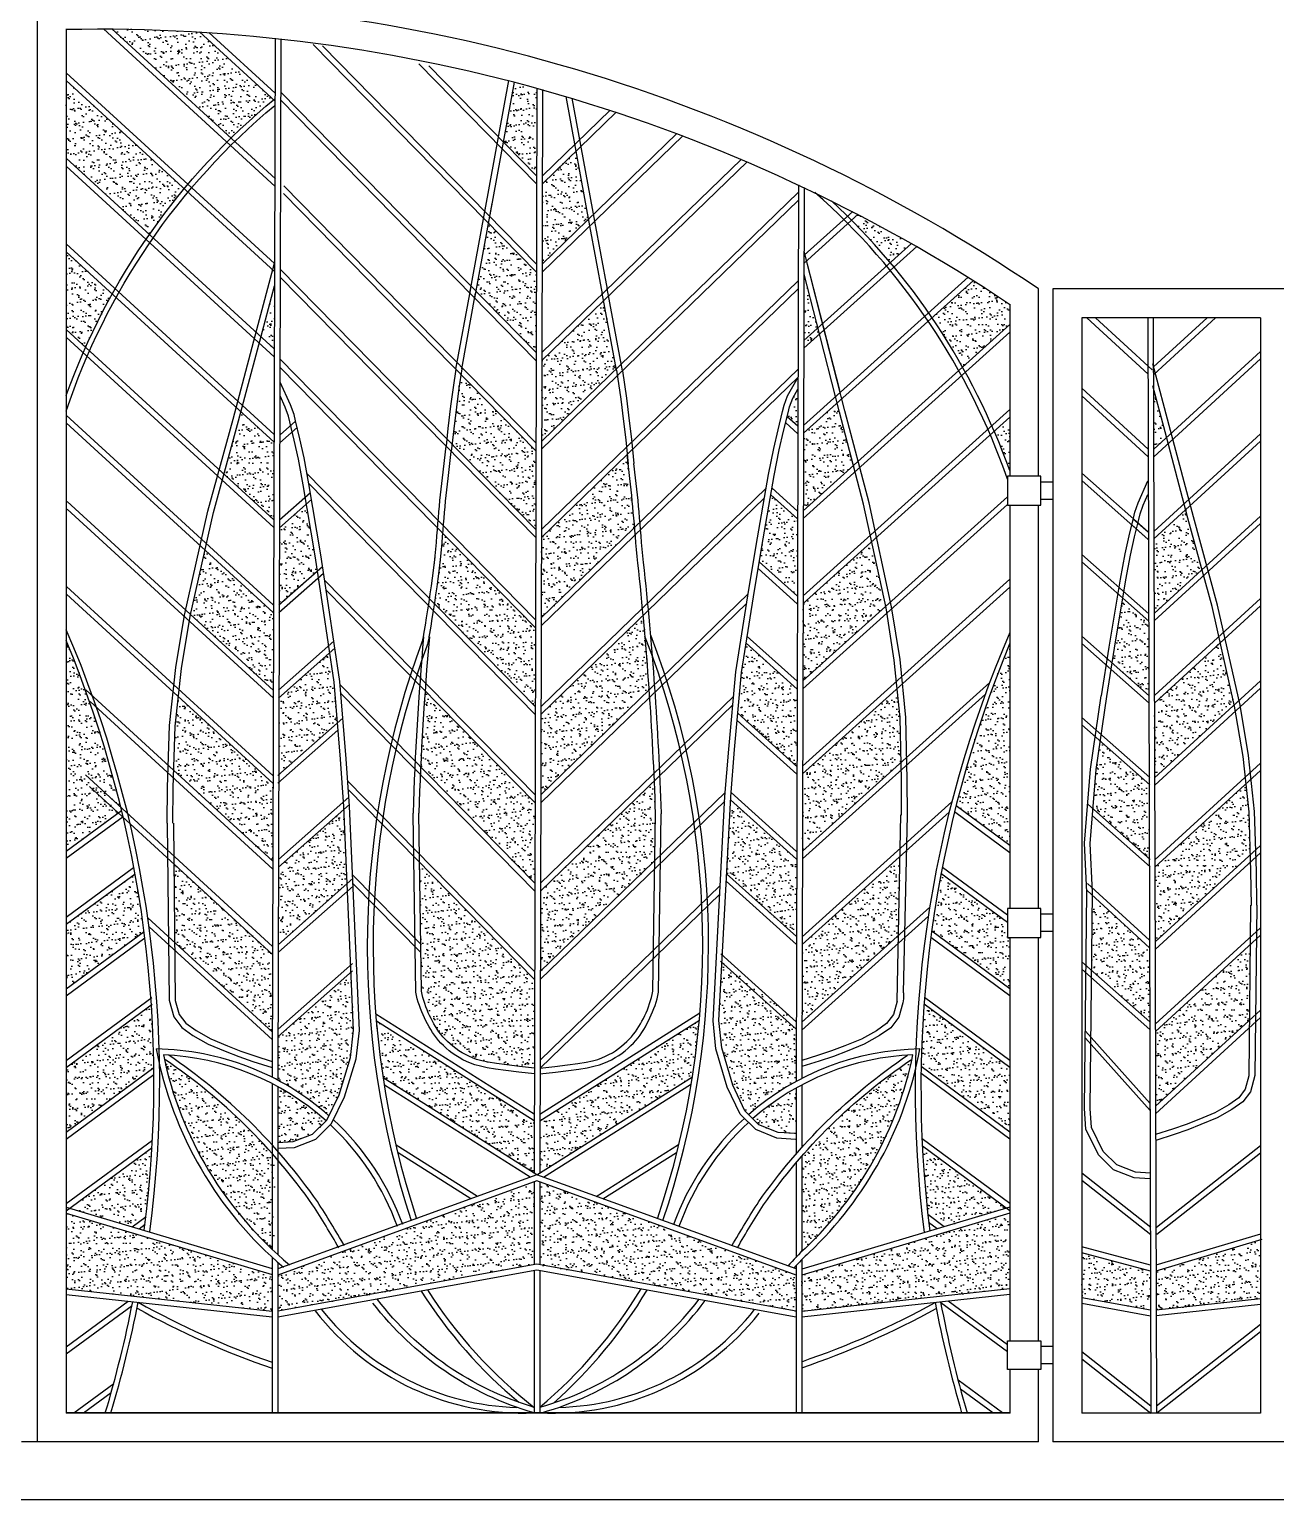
# Model space of a CAD drawing. Extents: x -6708 to 51378, y -17661 to 34250.
# Drawn here: x 29609 to 31770, y -11623 to -9072 of the extents above; entities that cross this region are included whole.
import ezdxf

# ---------------------------------------------------------------- set-up
doc = ezdxf.new("R2010")
doc.units = 0
doc.header["$LTSCALE"] = 5
doc.header["$MEASUREMENT"] = 0
for name, color, linetype in [('0-BCA', 33, 'CONTINUOUS'), ('0-T_BLOCK', 7, 'CONTINUOUS'), ('0-TEXT', 7, 'CONTINUOUS'), ('4', 1, 'CONTINUOUS'), ('5', 5, 'CONTINUOUS')]:
    doc.layers.add(name, color=color, linetype=linetype)
pattern_1 = [(37.5, (0, -7085.172), (-0.6299336, 19.268238), [0, -15.2, 0, -17, 0, -16.25]), (7.5, (0, -7085.172), (17.697767, 28.22146), [0, -8.2, 0, -13.7, 0, -5.25]), (327.5, (-12.3, -7085.172), (31.141419, 0.0565905), [0, -5, 0, -18, 0, -23.5]), (317.5, (-12.3, -7085.172), (30.061266, 8.776756), [0, -2.5, 0, -11.8, 0, -13.5])]

msp = doc.modelspace()

# ---------------------------------------------------------------- hatches: boundary and pattern name
at = {"layer": '0-TEXT'}
h = msp.add_hatch(dxfattribs=at)
h.set_pattern_fill('AR-SAND', color=11, scale=10, style=0)
h.set_pattern_definition(pattern_1)
h.paths.add_polyline_path([(29903.8, -9076.7, 0.013348), (29751.9, -9071.6), (29958.3, -9260.9, -0.021033), (30032.1, -9194.4)])
h = msp.add_hatch(dxfattribs=at)
h.set_pattern_fill('AR-SAND', color=11, scale=10, style=0)
h.set_pattern_definition(pattern_1)
h.paths.add_polyline_path([(29816.8, -9428, -0.021152), (29877.4, -9348.7), (29672.7, -9160.9), (29672.7, -9295.8)])
h = msp.add_hatch(dxfattribs=at)
h.set_pattern_fill('AR-SAND', color=11, scale=10, style=0)
h.set_pattern_definition(pattern_1)
h.paths.add_polyline_path([(30488.7, -9174, 0.003531), (30449.9, -9163.6), (30430.8, -9267.5), (30488.3, -9326.1)])
h = msp.add_hatch(dxfattribs=at)
h.set_pattern_fill('AR-SAND', color=11, scale=10, style=0)
h.set_pattern_definition(pattern_1)
h.paths.add_polyline_path([(30556.8, -9283.1), (30498.2, -9340), (30497.8, -9479.6), (30578.6, -9401.3)])
h = msp.add_hatch(dxfattribs=at)
h.set_pattern_fill('AR-SAND', color=11, scale=10, style=0)
h.set_pattern_definition(pattern_1)
h.paths.add_polyline_path([(30404.8, -9408.9), (30383.2, -9526.4), (30487.5, -9632.8), (30487.9, -9493.7)])
h = msp.add_hatch(dxfattribs=at)
h.set_pattern_fill('AR-SAND', color=11, scale=10, style=0)
h.set_pattern_definition(pattern_1)
h.paths.add_polyline_path([(31101.6, -9476.7), (31138.5, -9443.5, 0.009265), (31045.9, -9393.1), (31034.6, -9403.3, -0.021067)])
h = msp.add_hatch(dxfattribs=at)
h.set_pattern_fill('AR-SAND', color=11, scale=10, style=0)
h.set_pattern_definition(pattern_1)
h.paths.add_polyline_path([(29752.4, -9531), (29672.7, -9457.9), (29672.7, -9592.8), (29706.2, -9623.6, -0.021915)])
h = msp.add_hatch(dxfattribs=at)
h.set_pattern_fill('AR-SAND', color=11, scale=10, style=0)
h.set_pattern_definition(pattern_1)
h.paths.add_polyline_path([(31173.9, -9572.4, -0.021411), (31227.1, -9658.3), (31309.2, -9584.4), (31309.2, -9548.7, 0.00664), (31245.7, -9507.7)])
h = msp.add_hatch(dxfattribs=at)
h.set_pattern_fill('AR-SAND', color=11, scale=10, style=0)
h.set_pattern_definition(pattern_1)
h.paths.add_polyline_path([(30033.8, -9517.1), (30012.8, -9595.6), (30010.2, -9605.4), (30033.4, -9626.7)])
h = msp.add_hatch(dxfattribs=at)
h.set_pattern_fill('AR-SAND', color=11, scale=10, style=0)
h.set_pattern_definition(pattern_1)
h.paths.add_polyline_path([(30951.6, -9622.4), (30978.8, -9601), (30956.7, -9515.1), (30951.9, -9518.9)])
h = msp.add_hatch(dxfattribs=at)
h.set_pattern_fill('AR-SAND', color=11, scale=10, style=0)
h.set_pattern_definition(pattern_1)
h.paths.add_polyline_path([(30626.3, -9661.1), (30604.6, -9542.9), (30497.4, -9646.8), (30497.1, -9786.4)])
h = msp.add_hatch(dxfattribs=at)
h.set_pattern_fill('AR-SAND', color=11, scale=10, style=0)
h.set_pattern_definition(pattern_1)
h.paths.add_polyline_path([(30356.7, -9670.5), (30353, -9690.6), (30352, -9697.4), (30351.1, -9704.7), (30350.3, -9712.4), (30349.6, -9720), (30349, -9727.3), (30348.5, -9733.9), (30348.1, -9739.5), (30347.7, -9743.9), (30347.5, -9747.4), (30347.2, -9750.4), (30346.9, -9753.1), (30346.6, -9755.8), (30346.2, -9759), (30345.7, -9762.8), (30345.1, -9767.8), (30344.2, -9774.1), (30343.3, -9781.6), (30342.2, -9790.2), (30341.9, -9792.1), (30486.8, -9939.8), (30487.1, -9803.5)])
h = msp.add_hatch(dxfattribs=at)
h.set_pattern_fill('AR-SAND', color=11, scale=10, style=0)
h.set_pattern_definition(pattern_1)
h.paths.add_polyline_path([(30941.5, -9696.2), (30932.7, -9712), (30926.9, -9727.3), (30924.5, -9737.5), (30923, -9743.6), (30941.3, -9760.1)])
h = msp.add_hatch(dxfattribs=at)
h.set_pattern_fill('AR-SAND', color=11, scale=10, style=0)
h.set_pattern_definition(pattern_1)
h.paths.add_polyline_path([(31558.1, -9695.1), (31558.4, -9800.5), (31580.7, -9780.1), (31578.2, -9770.6)])
h = msp.add_hatch(dxfattribs=at)
h.set_pattern_fill('AR-SAND', color=11, scale=10, style=0)
h.set_pattern_definition(pattern_1)
h.paths.add_polyline_path([(30033, -9788.3), (29975.7, -9735.8), (29971.5, -9751.3), (29946.2, -9843.7), (30032.6, -9922.9)])
h = msp.add_hatch(dxfattribs=at)
h.set_pattern_fill('AR-SAND', color=11, scale=10, style=0)
h.set_pattern_definition(pattern_1)
h.paths.add_polyline_path([(31037.7, -9828.9), (31013.3, -9736.3), (31009.3, -9720.7), (30951.2, -9773), (30950.8, -9907.2)])
h = msp.add_hatch(dxfattribs=at)
h.set_pattern_fill('AR-SAND', color=11, scale=10, style=0)
h.set_pattern_definition(pattern_1)
h.paths.add_polyline_path([(31309.2, -9838.9), (31309.2, -9745.1), (31282, -9769.6, -0.015758)])
h = msp.add_hatch(dxfattribs=at)
h.set_pattern_fill('AR-SAND', color=11, scale=10, style=0)
h.set_pattern_definition(pattern_1)
h.paths.add_polyline_path([(30658.2, -9936.3), (30657.8, -9930.5), (30656.9, -9920.3), (30656, -9910.3), (30655.1, -9900.4), (30654.2, -9890.7), (30653.2, -9880.9), (30652.2, -9871.2), (30651.1, -9861.3), (30650, -9851.3), (30645.1, -9809.7), (30496.6, -9953.6), (30496.3, -10093.2)])
h = msp.add_hatch(dxfattribs=at)
h.set_pattern_fill('AR-SAND', color=11, scale=10, style=0)
h.set_pattern_definition(pattern_1)
h.paths.add_polyline_path([(30940.9, -9921.2), (30894.5, -9879.5), (30878.7, -9969.2), (30874.3, -9995.9), (30940.5, -10055.5)])
h = msp.add_hatch(dxfattribs=at)
h.set_pattern_fill('AR-SAND', color=11, scale=10, style=0)
h.set_pattern_definition(pattern_1)
h.paths.add_polyline_path([(30104, -9985.5), (30089, -9895.6), (30042.5, -9936.8), (30042.1, -10070.6), (30108.2, -10012.2)])
h = msp.add_hatch(dxfattribs=at)
h.set_pattern_fill('AR-SAND', color=11, scale=10, style=0)
h.set_pattern_definition(pattern_1)
h.paths.add_polyline_path([(31558.8, -9956), (31614, -9905.5), (31617.9, -9920.4), (31642.3, -10009.3), (31559.2, -10085.4)])
h = msp.add_hatch(dxfattribs=at)
h.set_pattern_fill('AR-SAND', color=11, scale=10, style=0)
h.set_pattern_definition(pattern_1)
h.paths.add_polyline_path([(30486, -10246.6), (30486.3, -10110.5), (30325.7, -9946.6), (30325.2, -9951.9), (30324.3, -9963), (30323.3, -9974.6), (30322.1, -9986.6), (30319.3, -10012), (30317.6, -10025.4), (30315.7, -10039.2), (30313.7, -10053.1), (30311.6, -10067.1), (30311.4, -10068.5)])
h = msp.add_hatch(dxfattribs=at)
h.set_pattern_fill('AR-SAND', color=11, scale=10, style=0)
h.set_pattern_definition(pattern_1)
h.paths.add_polyline_path([(31093.6, -10073.1), (31069.5, -9961), (30950.3, -10068.3), (30950, -10202.5)])
h = msp.add_hatch(dxfattribs=at)
h.set_pattern_fill('AR-SAND', color=11, scale=10, style=0)
h.set_pattern_definition(pattern_1)
h.paths.add_polyline_path([(30031.8, -10219.1), (30032.1, -10084.5), (29913.3, -9975.6), (29888.2, -10087.4)])
h = msp.add_hatch(dxfattribs=at)
h.set_pattern_fill('AR-SAND', color=11, scale=10, style=0)
h.set_pattern_definition(pattern_1)
h.paths.add_polyline_path([(31490.5, -10145.7), (31505, -10059.2), (31549.7, -10098.8), (31550.1, -10227.5), (31486.5, -10171.3)])
h = msp.add_hatch(dxfattribs=at)
h.set_pattern_fill('AR-SAND', color=11, scale=10, style=0)
h.set_pattern_definition(pattern_1)
h.paths.add_polyline_path([(30683.5, -10217.9, 0.005592), (30673, -10088.8), (30495.9, -10260.4), (30495.5, -10400)])
h = msp.add_hatch(dxfattribs=at)
h.set_pattern_fill('AR-SAND', color=11, scale=10, style=0)
h.set_pattern_definition(pattern_1)
h.paths.add_polyline_path([(29672.7, -10497.8), (29768.6, -10427.1, 0.03876), (29672.7, -10132.5)])
h = msp.add_hatch(dxfattribs=at)
h.set_pattern_fill('AR-SAND', color=11, scale=10, style=0)
h.set_pattern_definition(pattern_1)
h.paths.add_polyline_path([(30940, -10216.6), (30851.8, -10137.1), (30843.8, -10188), (30837.4, -10258.7), (30939.6, -10350.8)])
h = msp.add_hatch(dxfattribs=at)
h.set_pattern_fill('AR-SAND', color=11, scale=10, style=0)
h.set_pattern_definition(pattern_1)
h.paths.add_polyline_path([(31309.2, -10137.2, 0.036942), (31215.6, -10419.3), (31309.2, -10488.2)])
h = msp.add_hatch(dxfattribs=at)
h.set_pattern_fill('AR-SAND', color=11, scale=10, style=0)
h.set_pattern_definition(pattern_1)
h.paths.add_polyline_path([(31560, -10370.4), (31559.6, -10240.9), (31673.9, -10136.1), (31698.1, -10243.7)])
h = msp.add_hatch(dxfattribs=at)
h.set_pattern_fill('AR-SAND', color=11, scale=10, style=0)
h.set_pattern_definition(pattern_1)
h.paths.add_polyline_path([(30041.6, -10231.3), (30041.2, -10365.1), (30142.7, -10275.3), (30136.9, -10204.6), (30129.4, -10153.6)])
h = msp.add_hatch(dxfattribs=at)
h.set_pattern_fill('AR-SAND', color=11, scale=10, style=0)
h.set_pattern_definition(pattern_1)
h.paths.add_polyline_path([(30485.6, -10414.1), (30294.9, -10219.7, 0.005702), (30287.2, -10351.5), (30485.2, -10553.4)])
h = msp.add_hatch(dxfattribs=at)
h.set_pattern_fill('AR-SAND', color=11, scale=10, style=0)
h.set_pattern_definition(pattern_1)
h.paths.add_polyline_path([(30949.5, -10363.7), (30949.1, -10497.8), (31120.3, -10343.7), (31118.7, -10266.6), (31113.6, -10215.9)])
h = msp.add_hatch(dxfattribs=at)
h.set_pattern_fill('AR-SAND', color=11, scale=10, style=0)
h.set_pattern_definition(pattern_1)
h.paths.add_polyline_path([(29867, -10230), (29861.4, -10280.7), (29859.1, -10357.8), (30030.9, -10515.3), (30031.3, -10380.7)])
h = msp.add_hatch(dxfattribs=at)
h.set_pattern_fill('AR-SAND', color=11, scale=10, style=0)
h.set_pattern_definition(pattern_1)
h.paths.add_polyline_path([(31550.5, -10382), (31550.9, -10510.8), (31453.3, -10424.4), (31458.9, -10356.4), (31466.1, -10307.3)])
h = msp.add_hatch(dxfattribs=at)
h.set_pattern_fill('AR-SAND', color=11, scale=10, style=0)
h.set_pattern_definition(pattern_1)
h.paths.add_polyline_path([(30693.4, -10514.3), (30694.6, -10432, 0.002419), (30692.5, -10376), (30495.1, -10567.2), (30494.7, -10706.8)])
h = msp.add_hatch(dxfattribs=at)
h.set_pattern_fill('AR-SAND', color=11, scale=10, style=0)
h.set_pattern_definition(pattern_1)
h.paths.add_polyline_path([(31718.5, -10380.9), (31723.9, -10429.6), (31726.1, -10503.7), (31560.8, -10655.3), (31560.5, -10525.8)])
h = msp.add_hatch(dxfattribs=at)
h.set_pattern_fill('AR-SAND', color=11, scale=10, style=0)
h.set_pattern_definition(pattern_1)
h.paths.add_polyline_path([(30159.8, -10553.9), (30154.3, -10425.3), (30040.8, -10525.7), (30040.4, -10659.6)])
h = msp.add_hatch(dxfattribs=at)
h.set_pattern_fill('AR-SAND', color=11, scale=10, style=0)
h.set_pattern_definition(pattern_1)
h.paths.add_polyline_path([(30939.2, -10511.9), (30824.5, -10408.6), (30817.8, -10537.1), (30938.8, -10646.1)])
h = msp.add_hatch(dxfattribs=at)
h.set_pattern_fill('AR-SAND', color=11, scale=10, style=0)
h.set_pattern_definition(pattern_1)
h.paths.add_polyline_path([(30948.6, -10659.7), (30948.3, -10794.7), (31115.9, -10643.7), (31118.4, -10506.8)])
h = msp.add_hatch(dxfattribs=at)
h.set_pattern_fill('AR-SAND', color=11, scale=10, style=0)
h.set_pattern_definition(pattern_1)
h.paths.add_polyline_path([(30030.1, -10811.5), (30030.4, -10676.9), (29859.5, -10520.1), (29860.8, -10656.3)])
h = msp.add_hatch(dxfattribs=at)
h.set_pattern_fill('AR-SAND', color=11, scale=10, style=0)
h.set_pattern_definition(pattern_1)
h.paths.add_polyline_path([(30288.5, -10740.7), (30289.6, -10746.2), (30291, -10751.5), (30292.5, -10756.9), (30294.3, -10762.3), (30296.2, -10767.6), (30298.2, -10772.8), (30300.4, -10778), (30302.7, -10783), (30305.2, -10788), (30307.7, -10792.9), (30310.3, -10797.6), (30313, -10802.1), (30315.9, -10806.6), (30318.9, -10811), (30322.2, -10815.3), (30325.8, -10819.6), (30329.6, -10823.8), (30333.8, -10828), (30338.2, -10832.1), (30343, -10836.2), (30348, -10840.1), (30353.4, -10843.9), (30358.9, -10847.4), (30364.8, -10850.7), (30370.8, -10853.7), (30377.2, -10856.5), (30384.3, -10859), (30393.2, -10861.4), (30404.3, -10863.8), (30418.5, -10866.2), (30436.4, -10868.7), (30458.6, -10871.4), (30484.4, -10874.2), (30484.8, -10720.9), (30285.2, -10517.4)])
h = msp.add_hatch(dxfattribs=at)
h.set_pattern_fill('AR-SAND', color=11, scale=10, style=0)
h.set_pattern_definition(pattern_1)
h.paths.add_polyline_path([(29807.6, -10637.2, 0.012683), (29791.9, -10536.9), (29672.7, -10624.7), (29672.7, -10736.6)])
h = msp.add_hatch(dxfattribs=at)
h.set_pattern_fill('AR-SAND', color=11, scale=10, style=0)
h.set_pattern_definition(pattern_1)
h.paths.add_polyline_path([(31309.2, -10646.8), (31305.2, -10646.8), (31305.2, -10621.8), (31189.8, -10536.7, 0.012565), (31173.5, -10636.6), (31309.2, -10736.6)])
h = msp.add_hatch(dxfattribs=at)
h.set_pattern_fill('AR-SAND', color=11, scale=10, style=0)
h.set_pattern_definition(pattern_1)
h.paths.add_polyline_path([(31450.8, -10704.8), (31452.1, -10574.6), (31551.3, -10665.3), (31551.7, -10794)])
h = msp.add_hatch(dxfattribs=at)
h.set_pattern_fill('AR-SAND', color=11, scale=10, style=0)
h.set_pattern_definition(pattern_1)
h.paths.add_polyline_path([(31561.7, -10940.2), (31561.3, -10810.7), (31725.7, -10659.9), (31724.5, -10790.8)])
h = msp.add_hatch(dxfattribs=at)
h.set_pattern_fill('AR-SAND', color=11, scale=10, style=0)
h.set_pattern_definition(pattern_1)
h.paths.add_polyline_path([(30170.9, -10808.6), (30166.5, -10707.5), (30040, -10819.3), (30039.7, -10895.3, -0.058666), (30128.2, -10956.8), (30146, -10920.3), (30165.7, -10855.8)])
h.paths.add_polyline_path([(30039.7, -10906.5), (30039.7, -11003.2), (30066.3, -11001.7), (30099.9, -10988.6), (30123.3, -10965.7, 0.056921)])
h = msp.add_hatch(dxfattribs=at)
h.set_pattern_fill('AR-SAND', color=11, scale=10, style=0)
h.set_pattern_definition(pattern_1)
h.paths.add_polyline_path([(30938.1, -10897.5), (30938.4, -10791.6), (30807.3, -10688.4), (30804.5, -10791.7), (30809.2, -10838.9), (30828.4, -10903.6), (30849.4, -10948), (30856.1, -10954.7, -0.054369)])
h.paths.add_polyline_path([(30863.1, -10961.7), (30873.8, -10972.3), (30907.3, -10985.7), (30938.1, -10987.8), (30938.1, -10908.8, 0.050971)])
h = msp.add_hatch(dxfattribs=at)
h.set_pattern_fill('AR-SAND', color=11, scale=10, style=0)
h.set_pattern_definition(pattern_1)
h.paths.add_polyline_path([(29672.7, -10873.1), (29672.7, -10985), (29824.5, -10873.1, 0.013596), (29820.2, -10764.4)])
h = msp.add_hatch(dxfattribs=at)
h.set_pattern_fill('AR-SAND', color=11, scale=10, style=0)
h.set_pattern_definition(pattern_1)
h.paths.add_polyline_path([(31309.2, -10985), (31309.2, -10873.1), (31160.2, -10763.3, 0.013446), (31155.2, -10871.5)])
h = msp.add_hatch(dxfattribs=at)
h.set_pattern_fill('AR-SAND', color=11, scale=10, style=0)
h.set_pattern_definition(pattern_1)
h.paths.add_polyline_path([(30210.3, -10792.7, 0.016342), (30221.9, -10890.7), (30483.9, -11056.2), (30484.2, -10965.6)])
h = msp.add_hatch(dxfattribs=at)
h.set_pattern_fill('AR-SAND', color=11, scale=10, style=0)
h.set_pattern_definition(pattern_1)
h.paths.add_polyline_path([(30758.5, -10889.1, 0.01678), (30770.6, -10790.7), (30494.1, -10965.3), (30493.9, -11056.2)])
h = msp.add_hatch(dxfattribs=at)
h.set_pattern_fill('AR-SAND', color=11, scale=10, style=0)
h.set_pattern_definition(pattern_1)
h.paths.add_polyline_path([(29842.5, -10858.3, -0.054176), (30033.9, -11025), (30033.9, -11193.6, -0.15111)])
h = msp.add_hatch(dxfattribs=at)
h.set_pattern_fill('AR-SAND', color=11, scale=10, style=0)
h.set_pattern_definition(pattern_1)
h.paths.add_polyline_path([(31139.3, -10858.3, 0.054176), (30948, -11025), (30948, -11193.6, 0.15111)])
h = msp.add_hatch(dxfattribs=at)
h.set_pattern_fill('AR-SAND', color=11, scale=10, style=0)
h.set_pattern_definition(pattern_1)
h.paths.add_polyline_path([(29678.8, -11117), (29786.9, -11149.2), (29810.9, -11131.5, 0.014999), (29821.4, -11011.9)])
h = msp.add_hatch(dxfattribs=at)
h.set_pattern_fill('AR-SAND', color=11, scale=10, style=0)
h.set_pattern_definition(pattern_1)
h.paths.add_polyline_path([(31157.3, -11009.6, 0.014794), (31166.6, -11128.3), (31195, -11149.2), (31303, -11117)])
h = msp.add_hatch(dxfattribs=at)
h.set_pattern_fill('AR-SAND', color=11, scale=10, style=0)
h.set_pattern_definition(pattern_1)
h.paths.add_polyline_path([(30039.7, -11233.2), (30039.7, -11296), (30484.1, -11215.2), (30484.1, -11071.6)])
h = msp.add_hatch(dxfattribs=at)
h.set_pattern_fill('AR-SAND', color=11, scale=10, style=0)
h.set_pattern_definition(pattern_1)
h.paths.add_polyline_path([(30494, -11071.7), (30494, -11215.3), (30938.1, -11296), (30938.1, -11233.2)])
h = msp.add_hatch(dxfattribs=at)
h.set_pattern_fill('AR-SAND', color=11, scale=10, style=0)
h.set_pattern_definition(pattern_1)
h.paths.add_polyline_path([(29672.7, -11125.7), (29672.7, -11256.8), (30029.8, -11295.9), (30029.8, -11232.3)])
h = msp.add_hatch(dxfattribs=at)
h.set_pattern_fill('AR-SAND', color=11, scale=10, style=0)
h.set_pattern_definition(pattern_1)
h.paths.add_polyline_path([(30948, -11233.5), (30948, -11296.4), (31309.2, -11256.8), (31309.2, -11125.7)])
h = msp.add_hatch(dxfattribs=at)
h.set_pattern_fill('AR-SAND', color=11, scale=10, style=0)
h.set_pattern_definition(pattern_1)
h.paths.add_polyline_path([(31562.3, -11226.5), (31562.5, -11294.2), (31743.4, -11274.3), (31743.4, -11172.5)])
h.paths.add_polyline_path([(31433.7, -11194.5), (31433.7, -11272.5), (31553, -11294.2), (31552.8, -11226.5)])

# ---------------------------------------------------------------- linework, layer by layer
at = {"layer": '0-BCA', "color": 3}
for p, q in [((29622.2, -9022.6), (29622.2, -11522.6)), ((29672.2, -9072.6), (29672.2, -11472.6)), ((31383.7, -9522.6), (31383.7, -11522.6)), ((31383.7, -9522.6), (31383.7, -11522.6)), ((31433.7, -9522.6), (31383.7, -9522.6)), ((31433.7, -9522.6), (31383.7, -9522.6)), ((31793.4, -9522.6), (31433.7, -9522.6)), ((31308.7, -9549.2), (31308.7, -9847.6)), ((31433.7, -9572.6), (31433.7, -11472.6)), ((31433.7, -9572.6), (31433.7, -11472.6)), ((31743.4, -9572.6), (31433.7, -9572.6)), ((31743.4, -9572.6, 0), (31743.4, -11472.6, 0)), ((31308.7, -9897.6), (31308.7, -10597.3)), ((31358.7, -10597.3), (31358.7, -9897.6)), ((31308.7, -10647.3), (31308.7, -11347)), ((31358.7, -11347), (31358.7, -10647.3)), ((31308.7, -11397), (31308.7, -11472.6)), ((31309.2, -11396.5), (31309.2, -11472.1)), ((31358.7, -11522.6), (31358.7, -11397)), ((31308.7, -11472.6), (29672.2, -11472.6)), ((31309.2, -11472.1), (29672.7, -11472.1)), ((31743.4, -11472.6), (31433.7, -11472.6)), ((31358.7, -11522.6), (29622.2, -11522.6)), ((31793.4, -11522.6), (31383.7, -11522.6))]:
    msp.add_line(p, q, dxfattribs=at)
at = {"layer": '0-BCA', "color": 1}
for p, q in [((31383.7, -9857.6), (31362.7, -9857.6)), ((31383.7, -9887.6), (31362.7, -9887.6)), ((31383.7, -10607.3), (31362.7, -10607.3)), ((31383.7, -10637.3), (31362.7, -10637.3)), ((31383.7, -11357), (31362.7, -11357)), ((31383.7, -11387), (31362.7, -11387))]:
    msp.add_line(p, q, dxfattribs=at)
at = {"layer": '0-BCA', "color": 5}
msp.add_line((26053.9, -11622.6), (33226.5, -11622.6), dxfattribs=at)
at = {"layer": '0-BCA', "color": 3}
msp.add_lwpolyline([(31358.7, -9847.6), (31358.7, -9522.6, 0.155566), (29672.2, -9022.6, 0.155566)], format="xyb", dxfattribs=at)
at = {"layer": '0-BCA', "color": 1}
for points in [[(31362.7, -9897.6), (31362.7, -9847.6), (31304.7, -9847.6), (31304.7, -9897.6)], [(31362.7, -10647.3), (31362.7, -10597.3), (31304.7, -10597.3), (31304.7, -10647.3)], [(31362.7, -11347), (31362.7, -11397), (31304.7, -11397), (31304.7, -11347)]]:
    msp.add_lwpolyline(points, close=True, dxfattribs=at)
at = {"layer": '0-BCA', "color": 3}
msp.add_arc((29731.3, -11917.4), 2845.3, 56.3334, 91.1921, dxfattribs=at)
at = {"layer": '0-T_BLOCK'}
for centre in [(31308.7, -11472.1), (31309.2, -11471.6)]:
    msp.add_arc(centre, 0.5, 270, 0, dxfattribs=at)
at = {"layer": '0-TEXT', "color": 1}
for p, q in [((31383.7, -9857.6), (31383.7, -9887.6)), ((31383.7, -10607.3), (31383.7, -10637.3)), ((31383.7, -11357), (31383.7, -11387))]:
    msp.add_line(p, q, dxfattribs=at)
at = {"layer": '0-TEXT'}
msp.add_line((29622.2, -11522.6), (29595.2, -11522.6), dxfattribs=at)
at = {"layer": '4'}
for p, q in [((29737.1, -9071.5), (30035.1, -9344.8)), ((29751.9, -9071.6), (30035.2, -9331.3)), ((29903.8, -9076.7), (30034.7, -9196.8)), ((29919.6, -9077.7), (30034.7, -9183.2)), ((30035, -9087.7), (30029.8, -10890.1)), ((30044.9, -9088.8), (30039.7, -10895.3)), ((30487.9, -9493.7), (30100.7, -9098.8)), ((30487.9, -9479.6), (30116.7, -9101)), ((29672.7, -9147.4), (30033.9, -9478.6)), ((30488.3, -9340.3), (30284.1, -9132.1)), ((30488.3, -9326.1), (30301.4, -9135.6)), ((29672.7, -9160.9), (30033.8, -9492.2)), ((30488.7, -9174), (30483.9, -11056.2)), ((30498.6, -9176.8), (30493.9, -11056.2)), ((30487.5, -9632.8), (30044.6, -9181.2)), ((30487.2, -9646.7), (30044.6, -9195.3)), ((30498.2, -9326.1), (30615.7, -9212.3)), ((30498.2, -9340), (30626.4, -9215.8)), ((30497.8, -9479.6), (30731.7, -9253)), ((30497.8, -9493.4), (30741.9, -9256.8)), ((29672.7, -9295.8), (30033.4, -9626.7)), ((30497.4, -9633), (30843.5, -9297.7)), ((30497.4, -9646.8), (30853.4, -9301.9)), ((29672.7, -9309.4), (30033.4, -9640.2)), ((30487.1, -9803.5), (30049.5, -9357.2)), ((30487.1, -9789.4), (30049.8, -9343.4)), ((30497.1, -9786.4), (30942.5, -9354.8)), ((30942.5, -9341.9), (30938.1, -10897.5)), ((30952.4, -9346.6), (30948, -10892.2)), ((30497, -9800.2), (30942.4, -9368.7)), ((31045.9, -9393.1), (30952, -9477.7)), ((31036.4, -9388.2), (30952.1, -9464.2)), ((29672.7, -9444.3), (30033.4, -9775.1)), ((29672.7, -9457.9), (30033.3, -9788.6)), ((31138.5, -9443.5), (30951.6, -9611.8)), ((31147.6, -9448.8), (30951.6, -9625.3)), ((31014, -9698.3), (30952.1, -9457.1)), ((30486.8, -9939.8), (30043.7, -9488)), ((30486.7, -9953.9), (30043.7, -9502.1)), ((30496.7, -9939.8), (30942, -9508.3)), ((31236.9, -9502.2), (30951.2, -9759.5)), ((31245.7, -9507.7), (30951.2, -9773)), ((30496.6, -9953.6), (30942, -9522.1)), ((31309.2, -9584.4), (30950.8, -9907.2)), ((31442.5, -9572.6), (31548.7, -9670.1)), ((31457.3, -9572.6), (31555.5, -9662.7)), ((31548.1, -9572.6), (31553.5, -11472.6)), ((31557.6, -9572.6), (31563, -11472.6)), ((31651.2, -9572.6), (31558.3, -9657.8)), ((31665.4, -9572.6), (31558.4, -9670.8)), ((29672.7, -9592.8), (30032.5, -9922.8)), ((29672.7, -9606.4), (30032.4, -9936.3)), ((31309.2, -9597.8), (30950.8, -9920.7)), ((31743.4, -9630.9), (31558.4, -9800.5)), ((30486.4, -10096.3), (30043.3, -9644.5)), ((30486.3, -10110.5), (30043.3, -9658.6)), ((30496.3, -10093.2), (30941.6, -9661.7)), ((31743.4, -9644), (31558.4, -9813.6)), ((30496.2, -10107), (30941.6, -9675.6)), ((31433.7, -9694.9), (31548.9, -9800.5)), ((31433.7, -9708), (31548.8, -9813.6)), ((29672.7, -9741.3), (30031.6, -10070.5)), ((31309.2, -9731.7), (30950.4, -10054.8)), ((29672.7, -9754.9), (30031.5, -10084)), ((30072.9, -9763), (30043.2, -9789.3)), ((30072.9, -9763), (30043.2, -9789.3)), ((30070.2, -9752), (30043.3, -9775.9)), ((30070.2, -9752), (30043.3, -9775.9)), ((30920.2, -9754.6), (30941.3, -9773.6)), ((30920.2, -9754.6), (30941.3, -9773.6)), ((30923, -9743.6), (30941.3, -9760.1)), ((30923, -9743.6), (30941.3, -9760.1)), ((31309.2, -9745.1), (30950.3, -10068.3)), ((31743.4, -9773.7), (31558.5, -9943.3)), ((31743.4, -9786.8), (31558.5, -9956.3)), ((30486, -10246.6), (30089.9, -9842.7)), ((31433.7, -9842.1), (31548.9, -9944)), ((30486, -10260.7), (30093.2, -9860.2)), ((30495.9, -10246.6), (30886.4, -9868.3)), ((30896.6, -9867.9), (30940.9, -9907.8)), ((31433.7, -9854.9), (31549, -9956.9)), ((29674.4, -9891.4), (30031.8, -10219.1)), ((30097.8, -9887.8), (30042.3, -9936.9)), ((30095.9, -9876.2), (30042.4, -9923.5)), ((30495.9, -10260.4), (30883.4, -9884.9)), ((30894.5, -9879.5), (30940.9, -9921.2)), ((31304.7, -9883), (30950, -10202.5)), ((29674.2, -9904.8), (30031.7, -10232.6)), ((31304.7, -9896.5), (30949.9, -10216)), ((31743.4, -9916.6), (31559.3, -10085.3)), ((31520.4, -9931.6), (31549, -9956.9)), ((31523, -9921.1), (31548.9, -9944)), ((31743.4, -9929.6), (31559.4, -10098.3)), ((30874.3, -9995.9), (30940.5, -10055.5)), ((31433.7, -9983.3), (31549.8, -10086)), ((31433.7, -9996.2), (31549.9, -10098.9)), ((30118.9, -10016.1), (30041.4, -10084.6)), ((30117.1, -10004.3), (30041.5, -10071.2)), ((30872.4, -10007.6), (30940.4, -10068.9)), ((29673, -10038.6), (30031.3, -10367.2)), ((30485.6, -10400), (30120.7, -10027.9)), ((30485.6, -10414.1), (30123.4, -10044.8)), ((31309.2, -10026.2), (30949.5, -10350.2)), ((31309.2, -10039.7), (30949.5, -10363.7)), ((29672.9, -10052.1), (30031.3, -10380.7)), ((30495.5, -10400), (30854.9, -10051.7)), ((30495.5, -10413.8), (30852.2, -10068.2)), ((31743.4, -10059.4), (31560.2, -10227.4)), ((31743.4, -10072.4), (31560.3, -10240.4)), ((31433.7, -10124.6), (31550.7, -10228.1)), ((30138.4, -10145.7), (30040.5, -10232.3)), ((30136.7, -10133.8), (30040.6, -10218.8)), ((30851.8, -10137.1), (30940, -10216.6)), ((30853.6, -10125.3), (30940, -10203.1)), ((31433.7, -10137.4), (31550.7, -10241)), ((29706.6, -10217.9), (30030.9, -10515.3)), ((30485.2, -10553.4), (30147.3, -10208.8)), ((30484.9, -10567.2), (30148.6, -10224.3)), ((31274, -10205.2), (30949.1, -10497.8)), ((31266.5, -10225.4), (30949.1, -10511.3)), ((31743.4, -10202.2), (31560, -10370.4)), ((31743.4, -10215.3), (31560.1, -10383.4)), ((29713.9, -10238.2), (30030.9, -10528.8)), ((30495.1, -10553.4), (30830.1, -10228.9)), ((30495.1, -10567.2), (30828.7, -10244)), ((30152.1, -10267), (30039.7, -10366.5)), ((30836.2, -10271.1), (30939.6, -10364.2)), ((30836.2, -10271.1), (30939.6, -10364.2)), ((30837.4, -10258.7), (30939.6, -10350.8)), ((31433.7, -10265.8), (31551.5, -10370.1)), ((30143.8, -10287.8), (30039.6, -10379.9)), ((31433.7, -10278.7), (31551.6, -10383)), ((31743.4, -10345), (31560.4, -10512.8)), ((29705.7, -10365.5), (30030.5, -10663.4)), ((30484.8, -10706.8), (30160.8, -10376.4)), ((31743.4, -10358.1), (31560.5, -10525.8)), ((29713, -10385.9), (30030.4, -10676.9)), ((30162.9, -10404.4), (30040.8, -10512.3)), ((30484.5, -10720.6), (30161.9, -10391.7)), ((30494.7, -10706.8), (30815.4, -10396.2)), ((30825.4, -10396), (30939.2, -10498.5)), ((29672.7, -10497.8), (29768.6, -10427.1)), ((30163.8, -10416.9), (30040.8, -10525.7)), ((30494.7, -10720.6), (30814.4, -10410.9)), ((30824.5, -10408.6), (30939.2, -10511.9)), ((31203.8, -10429.9), (30948.6, -10659.7)), ((31208.2, -10412.5), (30948.7, -10646.3)), ((31309.2, -10500.5), (31213, -10429.7)), ((31309.2, -10488.2), (31215.6, -10419.3)), ((31444.3, -10416.5), (31552.4, -10512.1)), ((29672.7, -10510.1), (29771.1, -10437.6)), ((31113.8, -10758.2), (31119.8, -10434.9)), ((31124.6, -10743.5), (31131.3, -10435.2)), ((31452.3, -10436.4), (31552.5, -10525)), ((31743.4, -10487.9), (31560.8, -10655.3)), ((31743.4, -10500.9), (31560.9, -10668.3)), ((29672.7, -10612.4), (29789.4, -10526.4)), ((31304.7, -10609.1), (31192.4, -10526.4)), ((29672.7, -10624.7), (29791.9, -10536.9)), ((30169.5, -10545.4), (30040.4, -10659.6)), ((30287.3, -10659.1), (30169.2, -10538.7)), ((30287.5, -10673.6), (30169.8, -10553.7)), ((30494.3, -10860.2), (30806.7, -10557.6)), ((30817.1, -10550), (30938.7, -10659.5)), ((30817.8, -10537.1), (30938.8, -10646.1)), ((31304.7, -10621.4), (31189.3, -10536.4)), ((31443.7, -10554.1), (31551.3, -10652.4)), ((30170, -10558.3), (30040.4, -10673)), ((30494.3, -10874.2), (30805.9, -10572.3)), ((31442.8, -10566.1), (31551.3, -10665.3)), ((31170.1, -10594.8), (30948.3, -10794.7)), ((29813.9, -10613.3), (30030.1, -10811.5)), ((29816.1, -10628.9), (30030, -10825)), ((31167.7, -10610.5), (30948.2, -10808.2)), ((31743.4, -10630.7), (31561.2, -10797.7)), ((29672.7, -10736.6), (29807.6, -10637.2)), ((29672.7, -10748.9), (29809.1, -10648.4)), ((31309.2, -10748.9), (31172, -10647.8)), ((31309.2, -10736.6), (31173.5, -10636.6)), ((31743.4, -10643.7), (31561.3, -10810.7)), ((30807.7, -10676.1), (30938.4, -10793.8)), ((30168.7, -10692.9), (30040, -10806.8)), ((30168.9, -10705.3), (30040, -10819.3)), ((30807.3, -10688.4), (30938.3, -10806.4)), ((31433.7, -10689.6), (31551.7, -10794)), ((31433.7, -10702.5), (31551.7, -10806.9)), ((29672.7, -10860.8), (29820.7, -10751.7)), ((31309.2, -10860.8), (31161.1, -10751.7)), ((29672.7, -10873.1), (29821.6, -10763.3)), ((30483.9, -10953.9), (30209.6, -10780.7)), ((30493.9, -10953.9), (30771.6, -10778.5)), ((31309.2, -10873.1), (31160.2, -10763.3)), ((31743.4, -10773.5), (31561.7, -10940.2)), ((31743.4, -10786.6), (31561.7, -10953.2)), ((30483.9, -10965.5), (30210.6, -10792.9)), ((30493.9, -10965.5), (30770.6, -10790.7)), ((31440.1, -10810.1), (31552.1, -10935.6)), ((31440, -10822.1), (31552.1, -10947.7)), ((29672.7, -10985), (29824.5, -10873.1)), ((29672.7, -10997.3), (29824.6, -10885.4)), ((30484.1, -10874.2), (30484.1, -10874.2)), ((30488.9, -11059.3), (30758.5, -10889.1)), ((31309.2, -10997.3), (31155, -10883.7)), ((31309.2, -10985), (31155.2, -10871.5)), ((30029.8, -10901.3), (30029.8, -11010.5)), ((30039.7, -10906.5), (30039.7, -11021.1)), ((30488.9, -11059.3), (30222.4, -10891)), ((30477.3, -11063.5), (30224.4, -10903.8)), ((30500.5, -11063.5), (30755.3, -10902.6)), ((30938.1, -10908.8), (30938.1, -11023.3)), ((30948, -10903.4), (30948, -11012.1)), ((31552.3, -10963), (31552.3, -10963)), ((31561.9, -10958), (31561.9, -10958)), ((29672.7, -11109.2), (29822, -10999.1)), ((29672.7, -11121.5), (29821.4, -11011.9)), ((30029.8, -11000.8), (30029.8, -11188.6)), ((30039.7, -11010.3), (30039.7, -11197.7)), ((30385.8, -11096.8), (30244.7, -11007.7)), ((30591.7, -11096.7), (30734.3, -11006.6)), ((31309.2, -11109.2), (31156.7, -10996.8)), ((31309.2, -11121.5), (31157.3, -11009.6)), ((31743.4, -11008.8), (31563, -11150.8)), ((30374.1, -11101), (30247.9, -11021.3)), ((30603.3, -11100.9), (30731, -11020.3)), ((30938.1, -11038.7), (30938.1, -11202.5)), ((30948, -11027.2), (30948, -11192.5)), ((31743.4, -11021.4), (31564, -11162.6)), ((30488.9, -11059.3), (30039.7, -11222.6)), ((30938.1, -11222.6), (30488.9, -11059.3)), ((31433.7, -11055.7), (31553.4, -11150)), ((30488.9, -11069.8), (30039.7, -11233.2)), ((30484.1, -11071.6), (30484.1, -11215.2)), ((30938.1, -11233.2), (30488.9, -11069.8)), ((30494, -11071.6), (30494, -11215.2)), ((31433.7, -11068.3), (31553.5, -11162.6)), ((29672.7, -11115.1), (30029.8, -11221.7)), ((31309.2, -11115.1), (30948, -11222.9)), ((29672.7, -11125.7), (30029.8, -11232.3)), ((29786.9, -11149.2), (29810.9, -11131.5)), ((31309.2, -11125.7), (30948, -11233.5)), ((31195, -11149.2), (31166.6, -11128.3)), ((31183.1, -11152.8), (31168.1, -11141.8)), ((29798.8, -11152.8), (29809.3, -11145)), ((31743.4, -11162), (31562.3, -11216.1)), ((31552.7, -11216.1), (31433.7, -11184.1)), ((31552.8, -11226.5), (31433.7, -11194.5)), ((31746.2, -11171.6), (31562.3, -11226.5)), ((30029.8, -11202.2), (30029.8, -11221.7)), ((30029.8, -11207), (30029.8, -11472.1)), ((30039.7, -11211.1), (30039.7, -11222.6)), ((30488.9, -11214.3), (30039.7, -11296)), ((30039.7, -11215.9), (30039.7, -11472.1)), ((30938.1, -11296), (30488.9, -11214.3)), ((30938.1, -11217.1), (30938.1, -11471.6)), ((30948, -11206.6), (30948, -11471.6)), ((30948, -11207), (30948, -11222.6)), ((30488.9, -11224.4), (30039.7, -11306.1)), ((30484.1, -11225.3), (30484.1, -11472.1)), ((30938.1, -11306.1), (30488.9, -11224.4)), ((30494, -11225.3), (30494, -11472.1)), ((30938.1, -11233.2), (30938.1, -11296)), ((30948, -11233.2), (30948, -11296)), ((29672.7, -11256.8), (30029.8, -11295.9)), ((29672.7, -11266.7), (30029.8, -11305.8)), ((31309.2, -11256.8), (30948, -11296.4)), ((31309.2, -11266.7), (30948, -11306.3)), ((29672.7, -11357.6), (29780, -11278.5)), ((29672.7, -11369.9), (29786.6, -11285.9)), ((31304.7, -11366.5), (31189.3, -11281.5)), ((31304.7, -11354.2), (31201.8, -11278.5)), ((31553, -11294.2), (31433.7, -11272.5)), ((31553, -11304.2), (31433.7, -11282.5)), ((31743.4, -11274.3), (31562.5, -11294.2)), ((31743.4, -11284.2), (31562.5, -11304.1)), ((30039.7, -11306.9), (30039.8, -11306.9)), ((31743.4, -11318.8), (31563, -11460.8)), ((31743.4, -11331.4), (31564, -11472.6)), ((31433.7, -11365.7), (31553.4, -11460)), ((31433.7, -11378.3), (31553.5, -11472.6)), ((29685.7, -11472.1), (29754.9, -11421.2)), ((31296.1, -11472.1), (31219.1, -11415.4)), ((29702.4, -11472.1), (29750.6, -11436.6)), ((31279.3, -11472.1), (31223.2, -11430.8))]:
    msp.add_line(p, q, dxfattribs=at)
for points in [[(30399, -9385.6), (30440.3, -9161.1)], [(30407.5, -9394.2), (30449.9, -9163.6)], [(30580.7, -9413), (30539.4, -9188.5)], [(30589.3, -9404.8), (30550.1, -9191.7)], [(30372.5, -9529.7), (30402.5, -9366.3)], [(30381, -9538.3), (30411.1, -9374.6)], [(30611, -9522.9), (30589.3, -9404.8)], [(30602.5, -9531.2), (30580.7, -9413)], [(31131.3, -10435.2), (31130.9, -10373.7), (31128.7, -10266), (31118.5, -10165.2), (31104, -10073.9), (31065.1, -9893.3), (31022.9, -9733.8), (30983, -9577.7), (30952.1, -9457.1)], [(29847.3, -10449.2), (29848.2, -10387.6), (29851.4, -10280), (29862.5, -10179.3), (29877.7, -10088.2), (29918.3, -9907.9), (29961.9, -9748.7), (30003.2, -9593.1), (30033.9, -9477.8)], [(31121.3, -10435.3), (31120.9, -10373.8), (31118.7, -10266.6), (31108.5, -10166.5), (31094.2, -10075.7), (31055.4, -9895.6), (31013.3, -9736.3), (30973.4, -9580.2), (30952, -9496.9)], [(29857.3, -10449.4), (29858.2, -10387.9), (29861.4, -10280.7), (29872.4, -10180.7), (29887.6, -10090.1), (29928, -9910.3), (29971.5, -9751.3), (30012.8, -9595.6), (30033.8, -9517.1)], [(30348.2, -9661.8), (30374, -9521.5)], [(30358.4, -9661.3), (30382.5, -9529.8)], [(30626.8, -9663.5), (30602.2, -9529.8)], [(30637.1, -9664.8), (30610.8, -9521.5)], [(30348.2, -9661.8), (30343.7, -9693.5), (30339.2, -9726.1), (30334.4, -9764.7), (30331.3, -9795.4)], [(30358.4, -9661.3), (30353.6, -9694.9), (30349.1, -9727.4), (30345, -9765.2), (30340.2, -9804.5)], [(30626.8, -9663.5), (30634.4, -9713.5), (30638.9, -9752.5), (30643, -9784.2), (30647, -9826.5)], [(30637.1, -9664.8), (30644.3, -9712.2), (30648.9, -9751.3), (30653, -9783.1), (30657, -9825.6)], [(31737.5, -10591.7), (31736.6, -10532.5), (31733.5, -10428.9), (31722.8, -10332), (31708.2, -10244.4), (31669.2, -10071), (31627.2, -9917.9), (31587.5, -9768.2), (31556.7, -9652.4)], [(30127.5, -10071.4), (30113.9, -9983.9), (30093.3, -9860.8), (30084.9, -9815.7), (30077.7, -9782.7), (30070, -9751.1), (30067.6, -9740.3), (30061.5, -9723.6), (30043.8, -9684)], [(30854.4, -10054.9), (30868.9, -9967.6), (30890.5, -9844.6), (30899.4, -9799.6), (30906.9, -9766.7), (30914.8, -9735.1), (30917.3, -9724.3), (30923.6, -9707.8), (30941.6, -9675.6)], [(31727.9, -10591.8), (31726.9, -10532.7), (31723.9, -10429.6), (31713.3, -10333.4), (31698.7, -10246.2), (31659.8, -10073.3), (31617.9, -9920.4), (31578.2, -9770.6), (31556.9, -9690.7)], [(30117.6, -10072.9), (30104, -9985.5), (30083.4, -9862.5), (30075.1, -9817.7), (30067.9, -9785), (30060.3, -9753.3), (30058, -9743.1), (30052.2, -9727.4), (30043.7, -9708.2)], [(30864.3, -10056.5), (30878.7, -9969.2), (30900.4, -9846.4), (30909.1, -9801.7), (30916.6, -9769), (30924.5, -9737.5), (30926.9, -9727.3), (30932.7, -9712), (30941.5, -9696.2)], [(30310.4, -10002.9), (30312.2, -9985.6), (30313.4, -9973.7), (30314.4, -9962.2), (30315.4, -9951), (30316.2, -9940.2), (30317.1, -9929.7), (30317.9, -9919.5), (30318.8, -9909.4), (30319.7, -9899.5), (30320.7, -9889.7), (30321.7, -9879.9), (30322.7, -9870.1), (30323.8, -9860.2), (30324.9, -9850.1), (30331.3, -9795.4)], [(30320.9, -9998.1), (30322.1, -9986.6), (30323.3, -9974.6), (30324.3, -9963), (30325.2, -9951.9), (30326.1, -9941), (30327, -9930.5), (30327.8, -9920.3), (30328.7, -9910.3), (30329.6, -9900.4), (30330.5, -9890.7), (30331.5, -9880.9), (30332.5, -9871.2), (30333.6, -9861.3), (30334.7, -9851.3), (30340.2, -9804.5)], [(30663.8, -9998.1), (30662.6, -9986.6), (30661.5, -9974.6), (30660.4, -9963), (30659.5, -9951.9), (30658.6, -9941), (30657.8, -9930.5), (30656.9, -9920.3), (30656, -9910.3), (30655.1, -9900.4), (30654.2, -9890.7), (30653.2, -9880.9), (30652.2, -9871.2), (30651.1, -9861.3), (30650, -9851.3), (30645.1, -9809.7)], [(30673.8, -9997), (30672.5, -9985.6), (30671.3, -9973.7), (30670.3, -9962.2), (30669.4, -9951), (30668.5, -9940.2), (30667.6, -9929.7), (30666.8, -9919.5), (30665.9, -9909.4), (30665, -9899.5), (30664.1, -9889.7), (30663.1, -9879.9), (30662, -9870.1), (30661, -9860.2), (30659.8, -9850.1), (30657, -9825.6)], [(31467.9, -10228.2), (31481, -10144.1), (31500.8, -10025.7), (31508.9, -9982.3), (31515.9, -9950.6), (31523.2, -9920.1), (31525.6, -9909.8), (31531.4, -9893.8), (31548.4, -9855.6)], [(31477.4, -10229.7), (31490.5, -10145.7), (31510.3, -10027.4), (31518.3, -9984.2), (31525.2, -9952.8), (31532.6, -9922.3), (31534.8, -9912.5), (31540.3, -9897.4), (31548.5, -9879)], [(30293.5, -10117.9), (30295.5, -10105.9), (30297.6, -10092.9), (30299.7, -10079.4), (30301.8, -10065.6), (30303.9, -10051.7), (30305.9, -10037.8), (30307.8, -10024.1), (30309.4, -10010.8), (30312.2, -9987.2)], [(30302.2, -10126.3), (30303.2, -10120), (30305.2, -10107.5), (30307.3, -10094.4), (30309.5, -10080.9), (30311.6, -10067.1), (30313.7, -10053.1), (30315.7, -10039.2), (30317.6, -10025.4), (30319.3, -10012), (30322.1, -9986.6)], [(30039.7, -11013.2), (30068.4, -11011.6), (30105.5, -10997.2), (30132.8, -10970.4), (30155.3, -10923.9), (30175.6, -10857.8), (30180.9, -10808.9), (30164, -10420), (30157.9, -10337.4), (30146.8, -10203.5), (30127.5, -10071.4)], [(30039.7, -11003.2), (30066.3, -11001.7), (30099.9, -10988.6), (30124.5, -10964.5), (30146, -10920.3), (30165.7, -10855.8), (30170.9, -10808.6), (30154.1, -10420.6), (30147.9, -10338.2), (30136.9, -10204.6), (30117.6, -10072.8)], [(30937.4, -10997.7), (30905.1, -10995.6), (30868.2, -10980.9), (30841.1, -10953.8), (30819, -10907.2), (30799.3, -10840.9), (30794.4, -10791.9), (30814.8, -10403.1), (30821.7, -10320.6), (30833.9, -10186.8), (30854.4, -10054.9)], [(30938.1, -10987.8), (30907.3, -10985.7), (30873.8, -10972.3), (30849.4, -10948), (30828.4, -10903.6), (30809.2, -10838.9), (30804.5, -10791.7), (30824.8, -10403.8), (30831.6, -10321.5), (30843.8, -10188), (30864.3, -10056.4)], [(30291.1, -10130.9), (30292.2, -10126.2), (30293.5, -10117.9)], [(30686.1, -10122.9), (30685.9, -10122.3)], [(30300.3, -10135.7), (30302, -10128.1), (30302.2, -10126.2)], [(30676.8, -10126.5), (30676.2, -10125)], [(31552.3, -11066.1), (31524.6, -11064.5), (31488.9, -11050.6), (31462.5, -11024.7), (31440.8, -10979.9), (31438.4, -10944.3), (31442.2, -10569.1), (31438.3, -10484.1), (31448.9, -10355.3), (31467.5, -10228.2)], [(31552.9, -11056.1), (31526.8, -11054.6), (31494.4, -11042), (31470.8, -11018.8), (31450.7, -10977.3), (31450.7, -10977.3), (31448.4, -10944), (31452.2, -10568.9), (31448.3, -10484.3), (31458.9, -10356.4), (31477.4, -10229.6)], [(29847.3, -10449.2), (29851.2, -10756.3), (29859.1, -10785.4), (29872.9, -10803.5), (29892.3, -10817.4), (29918.8, -10832.6), (29948.2, -10844.7), (29971.6, -10854.2), (29996.4, -10862.5), (30029.8, -10873.3)], [(29858.8, -10449), (29861.7, -10757.1), (29868.2, -10780.9), (29880, -10796.3), (29897.7, -10809), (29923.2, -10823.6), (29952, -10835.5), (29975.1, -10844.8), (29999.5, -10853), (30029.9, -10862.8)], [(30484.7, -10884.2), (30457.5, -10881.2), (30435.1, -10878.5), (30417, -10876), (30402.5, -10873.5), (30390.8, -10871), (30381.4, -10868.4), (30373.6, -10865.7), (30366.7, -10862.7), (30360.1, -10859.5), (30353.8, -10855.9), (30347.9, -10852.1), (30342.1, -10848.1), (30336.7, -10843.9), (30331.6, -10839.5), (30326.9, -10835.1), (30322.4, -10830.6), (30318.3, -10826.1), (30314.5, -10821.5), (30310.9, -10816.8), (30307.6, -10812.1), (30304.6, -10807.4), (30301.7, -10802.5), (30298.9, -10797.5), (30296.3, -10792.4), (30293.8, -10787.2), (30291.4, -10781.9), (30289.1, -10776.5), (30286.9, -10771), (30284.9, -10765.5), (30283.1, -10759.8), (30281.4, -10754.1), (30280, -10748.4), (30278.7, -10742.6), (30274.2, -10433.6), (30274, -10432.1)], [(30484.7, -10874.2), (30458.6, -10871.4), (30436.4, -10868.7), (30418.5, -10866.2), (30404.3, -10863.8), (30393.2, -10861.4), (30384.3, -10859), (30377.2, -10856.5), (30370.8, -10853.7), (30364.8, -10850.7), (30358.9, -10847.4), (30353.4, -10843.9), (30348, -10840.1), (30343, -10836.2), (30338.2, -10832.1), (30333.8, -10828), (30329.6, -10823.8), (30325.8, -10819.6), (30322.2, -10815.3), (30318.9, -10811), (30315.9, -10806.6), (30313, -10802.1), (30310.3, -10797.6), (30307.7, -10792.9), (30305.2, -10788), (30302.7, -10783), (30300.4, -10778), (30298.2, -10772.8), (30296.2, -10767.6), (30294.3, -10762.3), (30292.5, -10756.9), (30291, -10751.5), (30289.6, -10746.2), (30288.5, -10740.7), (30284, -10432)], [(30493.9, -10874.2), (30519.9, -10871.4), (30542.1, -10868.7), (30560, -10866.2), (30574.2, -10863.8), (30585.4, -10861.4), (30594.2, -10859), (30601.4, -10856.5), (30607.7, -10853.7), (30613.8, -10850.7), (30619.6, -10847.4), (30625.2, -10843.9), (30630.5, -10840.1), (30635.6, -10836.2), (30640.3, -10832.1), (30644.8, -10828), (30648.9, -10823.8), (30652.8, -10819.6), (30656.3, -10815.3), (30659.6, -10811), (30662.7, -10806.6), (30665.6, -10802.1), (30668.3, -10797.6), (30670.9, -10792.9), (30673.4, -10788), (30675.8, -10783), (30678.1, -10778), (30680.3, -10772.8), (30682.4, -10767.6), (30684.3, -10762.3), (30686, -10756.9), (30687.6, -10751.5), (30688.9, -10746.2), (30690.1, -10740.7), (30694.6, -10432)], [(30493.9, -10884.2), (30521.1, -10881.2), (30543.4, -10878.5), (30561.5, -10876), (30576.1, -10873.5), (30587.7, -10871), (30597.2, -10868.4), (30605, -10865.7), (30611.9, -10862.7), (30618.4, -10859.5), (30624.7, -10855.9), (30630.7, -10852.1), (30636.4, -10848.1), (30641.8, -10843.9), (30646.9, -10839.5), (30651.7, -10835.1), (30656.1, -10830.6), (30660.3, -10826.1), (30664.1, -10821.5), (30667.6, -10816.8), (30670.9, -10812.1), (30674, -10807.4), (30676.9, -10802.5), (30679.6, -10797.5), (30682.3, -10792.4), (30684.8, -10787.2), (30687.2, -10781.9), (30689.5, -10776.5), (30691.6, -10771), (30693.6, -10765.5), (30695.5, -10759.8), (30697.1, -10754.1), (30698.6, -10748.4), (30699.8, -10742.6), (30704.4, -10433.6), (30704.6, -10432.1)], [(31726.4, -10591.5), (31723.6, -10887.8), (31717.3, -10910.7), (31706, -10925.5), (31688.9, -10937.7), (31664.5, -10951.8), (31636.7, -10963.2), (31614.5, -10972.2), (31591, -10980.1), (31561.8, -10989.5)], [(31737.5, -10591.7), (31733.7, -10887.1), (31726.1, -10915.1), (31712.8, -10932.5), (31694.2, -10945.8), (31668.7, -10960.5), (31640.4, -10972.1), (31617.9, -10981.3), (31594, -10989.2), (31561.9, -10999.6)], [(31123.4, -10760.9), (31116.3, -10786), (31102.3, -10804), (31082.8, -10817.7), (31056.2, -10832.7), (31026.6, -10844.5), (31003.2, -10853.8), (30978.3, -10861.9), (30948, -10871.4)], [(31113.8, -10758.2), (31107.2, -10781.4), (31095.3, -10796.7), (31077.5, -10809.2), (31051.9, -10823.7), (31022.9, -10835.3), (30999.8, -10844.4), (30975.3, -10852.4), (30948.1, -10860.9)], [(31124.6, -10743.5), (31124.3, -10754.1), (31123.4, -10760.9)]]:
    msp.add_lwpolyline(points, dxfattribs=at)
for points in [[(29672.6, -9707.4, -0.13568), (30034.3, -9192.7, -0.13568)], [(29672.6, -9734.5, -0.139624), (30034.2, -9204.1)], [(31304.7, -9852.6, 0.129941), (30970.8, -9355.4)], [(31308.7, -9837.5, 0.120481), (30999.6, -9369.5)], [(30145.2, -11185.7, 0.013906), (30099.9, -11111.4, 0.09096), (29844.7, -10859.9)], [(30154.8, -11182.3, 0.014208), (30108.2, -11105.8, 0.091005), (29850.3, -10851.7)], [(30827.1, -11182.3, -0.014208), (30873.6, -11105.8, -0.091005), (31131.5, -10851.7)], [(30836.6, -11185.7, -0.013906), (30881.9, -11111.4, -0.09096), (31137.1, -10859.9)], [(30484.1, -11472.1, -0.161349), (30204.3, -11281.6, -0.157634)], [(30484.1, -11462.6, -0.157634), (30212.2, -11275.5)], [(30494, -11462.2, 0.163427), (30769.6, -11275.5, 0.163427)], [(30496.7, -11471.9, 0.165877), (30780.6, -11277.5, 0.165877)]]:
    msp.add_lwpolyline(points, format="xyb", dxfattribs=at)
for centre, radius, start, end in [((24909.4, -10623.8), 5798.4, 1.89923, 6.20555), ((24909.4, -10623.8), 5788.4, 1.89923, 6.20555), ((27853, -10898.5), 1981.6, 352.4656, 23.3214), ((29299.6, -10659.7), 1486.8, 341.2086, 21.1662), ((33138.6, -10911.1), 1993.8, 156.5762, 187.1578), ((27823.3, -10897.5), 2001.3, 352.5928, 22.4728), ((31715.2, -10663.9), 1520.6, 159.48, 198.1926), ((31715.4, -10664.3), 1510.6, 159.5178, 198.1757), ((36069.2, -10623.8), 5798.4, 175.07688, 178.10077), ((36069.2, -10623.8), 5788.4, 175.06807, 178.10077), ((29299.6, -10659.7), 1476.8, 341.2086, 21.1662), ((33169, -10910.5), 2014.2, 157.4225, 187.0212), ((30470.3, -10720.5), 652.8, 190.6353, 229.8188), ((29822.5, -11301.8), 460.9, 48.4539, 89.2177), ((30470.3, -10720.5), 642.8, 191.7337, 230.3313), ((29822.5, -11301.8), 451, 48.1786, 87.655), ((31159.3, -11301.8), 460.9, 90.7823, 131.1342), ((31159.3, -11301.8), 451, 92.345, 131.0485), ((30511.5, -10720.5), 642.8, 313.4925, 348.2663), ((30511.5, -10720.5), 652.8, 313.4925, 349.3647), ((29822.5, -11301.8), 460.9, 19.8362, 47.1587), ((31159.3, -11301.8), 460.9, 132.3679, 160.1638), ((29822.5, -11301.8), 451, 19.8362, 46.9064), ((31159.3, -11301.8), 451, 132.3094, 160.1638), ((31298, -11549.5), 500, 133.4925, 138.4006), ((31298, -11549.5), 490, 133.4925, 137.9365), ((30992.2, -10814.2), 833.8, 212.3978, 230.1013), ((30992.2, -10814.2), 823.8, 212.6804, 231.9143), ((29964.1, -10831.5), 823.8, 310.03, 328.88), ((29964.1, -10831.5), 833.8, 311.59, 329.141), ((27823.3, -10897.5), 2001.3, 343.3138, 349.0012), ((27853, -10898.5), 1981.6, 343.1737, 348.8896), ((30496.3, -10029.1), 1443.2, 240.9409, 251.1405), ((30496.3, -10029.1), 1433.2, 240.8126, 251.0039), ((30465.5, -11016.2), 456.3, 217.6756, 272.3252), ((30466.4, -11015.1), 447.7, 218.3824, 268.4141), ((30515.4, -11015.1), 447.7, 271.4145, 321.6176), ((30473.4, -9998.2), 1464.2, 288.9115, 298.8301), ((30473.4, -9998.2), 1474.2, 288.7784, 298.704), ((33138.6, -10911.1), 1993.8, 190.6892, 196.3432), ((33169, -10910.5), 2014.2, 190.5672, 196.191), ((30515.4, -11015.1), 457.7, 267.2523, 321.6176)]:
    msp.add_arc(centre, radius, start, end, dxfattribs=at)
at = {"layer": '5', "color": 3}
for p, q in [((31308.7, -11472.6), (30187.7, -11472.6)), ((31309.2, -11472.1), (30188.2, -11472.1))]:
    msp.add_line(p, q, dxfattribs=at)

doc.saveas('drawing.dxf')
